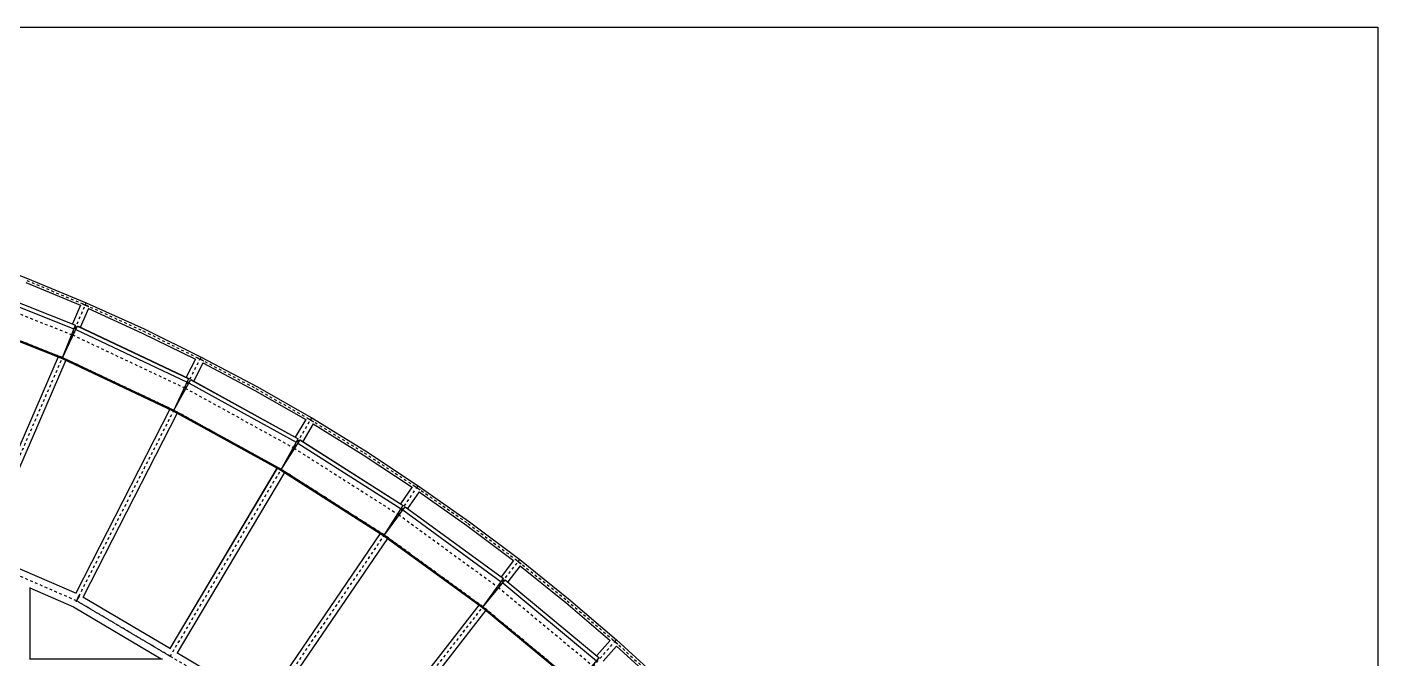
# Model space of a CAD drawing. Header units: millimetres. Extents: x 149919 to 150445, y 136651 to 136866.
# Drawn here: x 150393.6 to 150444.5, y 136841.7 to 136865.5 of the extents above; entities that cross this region are included whole.
import ezdxf

# ---------------------------------------------------------------- set-up
doc = ezdxf.new("R2010")
doc.units = ezdxf.units.MM
doc.header["$LTSCALE"] = 0.25
doc.linetypes.add('CENTER', pattern=[50.8, 31.75, -6.35, 6.35, -6.35])
doc.linetypes.add('XKITLINE00', pattern=[0])

# ---------------------------------------------------------------- blocks, each defined once
blk = doc.blocks.new('çatıı')
at = {"color": 8, "linetype": 'XKITLINE00'}
for p, q in [((24953.3, 20651.2), (25177.6, 20566.4)), ((24920.1, 20547.9), (25352.5, 20376.5)), ((24925.4, 20561.3), (25357.8, 20389.8)), ((24925.5, 20561.7), (25358, 20390.3)), ((25171.4, 20550.7), (25377.5, 20465.2)), ((25177.6, 20566.4), (25399, 20474.5)), ((25377.4, 20465.2), (25346.8, 20394.7)), ((25407.1, 20452.4), (25376.5, 20381.8)), ((25382.9, 20471.7), (25383.2, 20471.6)), ((25383.2, 20471.6), (25384.9, 20470.6)), ((25383.4, 20471.5), (25383.6, 20471.4)), ((25383.6, 20471.4), (25385.3, 20470.5)), ((25384.9, 20470.6), (25387.1, 20469.6)), ((25385.3, 20470.5), (25387.4, 20469.5)), ((25387.1, 20469.6), (25389.7, 20468.4)), ((25387.4, 20469.5), (25389.9, 20468.3)), ((25389.7, 20468.4), (25392.4, 20467.1)), ((25389.9, 20468.3), (25392.5, 20467.1)), ((25392.4, 20467.1), (25395.3, 20465.8)), ((25392.5, 20467.1), (25395.3, 20465.9)), ((25395.3, 20465.9), (25399, 20474.5)), ((25395.3, 20465.9), (25399, 20474.5)), ((25395.3, 20465.9), (25398.1, 20464.7)), ((25395.3, 20465.8), (25398.2, 20464.6)), ((25398.1, 20464.7), (25400.8, 20463.6)), ((25398.2, 20464.6), (25401, 20463.4)), ((25399, 20474.5), (25617.5, 20375.6)), ((25400.8, 20463.6), (25403.3, 20462.6)), ((25401, 20463.4), (25403.6, 20462.4)), ((25403.3, 20462.6), (25405.5, 20461.7)), ((25403.6, 20462.4), (25405.9, 20461.6)), ((25405.5, 20461.7), (25407.4, 20461.1)), ((25405.9, 20461.6), (25407.8, 20460.9)), ((25407, 20452.4), (25610.3, 20360.4)), ((25407.4, 20461.1), (25407.5, 20461.1)), ((25407.8, 20460.9), (25408.1, 20460.8)), ((24875.7, 20435.9), (25307.9, 20264.5)), ((24875.7, 20435.7), (25307.9, 20264.4)), ((24876.9, 20438.9), (25309.3, 20267.5)), ((25307.9, 20264.5), (25365.7, 20386.9)), ((25308.1, 20264.5), (25358, 20390.3)), ((25345.6, 20351.5), (25345.6, 20351.5)), ((25345.8, 20351.4), (25345.8, 20351.4)), ((25359.3, 20373.5), (25780.1, 20175)), ((25365.4, 20386.5), (25786.2, 20188)), ((25365.7, 20386.9), (25786.4, 20188.4)), ((25610.3, 20360.4), (25810.6, 20262)), ((25617.5, 20375.6), (25832.7, 20269.8)), ((25292.9, 20270.3), (24978, 19544.1)), ((25322.5, 20257.5), (25007.6, 19531.2)), ((25307.9, 20264.4), (25728.5, 20065.9)), ((25308.1, 20264.5), (25728.5, 20066.1)), ((25309.3, 20267.5), (25730, 20068.9)), ((25810.6, 20262), (25775.6, 20193.5)), ((25839.3, 20247.3), (25804.3, 20178.8)), ((25816.4, 20268.2), (25816.7, 20268)), ((25816.7, 20268), (25818.4, 20266.9)), ((25816.9, 20267.9), (25817.1, 20267.8)), ((25817.1, 20267.8), (25818.7, 20266.8)), ((25818.4, 20266.9), (25820.5, 20265.7)), ((25818.7, 20266.8), (25820.8, 20265.6)), ((25820.5, 20265.7), (25822.9, 20264.3)), ((25820.8, 20265.6), (25823.1, 20264.3)), ((25822.9, 20264.3), (25825.6, 20262.9)), ((25823.1, 20264.3), (25825.7, 20262.9)), ((25825.6, 20262.9), (25828.4, 20261.5)), ((25825.7, 20262.9), (25828.4, 20261.5)), ((25828.4, 20261.5), (25832.7, 20269.8)), ((25828.4, 20261.5), (25832.7, 20269.8)), ((25828.4, 20261.5), (25831.2, 20260)), ((25828.4, 20261.5), (25831.1, 20260.1)), ((25831.1, 20260.1), (25833.8, 20258.8)), ((25831.2, 20260), (25833.9, 20258.7)), ((25832.7, 20269.8), (26043, 20158.1)), ((25833.8, 20258.8), (25836.2, 20257.7)), ((25833.9, 20258.7), (25836.5, 20257.5)), ((25836.2, 20257.7), (25838.4, 20256.7)), ((25836.5, 20257.5), (25838.7, 20256.5)), ((25838.4, 20256.7), (25840.2, 20256)), ((25838.7, 20256.5), (25840.6, 20255.7)), ((25839.3, 20247.3), (26034.9, 20143.4)), ((25840.2, 20256), (25840.3, 20255.9)), ((25840.6, 20255.7), (25840.9, 20255.6)), ((25728.6, 20066), (25786.4, 20188.4)), ((25728.5, 20066.1), (25793.8, 20184.6)), ((25771.6, 20150.5), (25771.6, 20150.5)), ((25771.7, 20150.4), (25771.7, 20150.4)), ((25786.7, 20171.6), (26191.1, 19948.5)), ((25793.6, 20184.2), (26198.1, 19961.1)), ((25793.8, 20184.6), (26198.3, 19961.5)), ((26034.9, 20143.4), (26227.1, 20033.4)), ((26043, 20158.1), (26249.6, 20039.9)), ((25713.9, 20072.8), (25359.1, 19378.8)), ((25713.9, 20072.8), (25359.1, 19378.8)), ((25742.6, 20058.2), (25387.8, 19364.1)), ((25742.6, 20058.1), (25387.8, 19364.1)), ((25728.5, 20065.9), (26132.8, 19843)), ((25728.6, 20066), (26132.8, 19843.1)), ((25730, 20068.9), (26134.5, 19845.9)), ((26233.3, 20039.2), (26233.5, 20039)), ((26233.5, 20039), (26235.2, 20037.9)), ((26233.8, 20038.9), (26233.9, 20038.8)), ((26233.9, 20038.8), (26235.5, 20037.7)), ((26235.2, 20037.9), (26237.2, 20036.5)), ((26235.5, 20037.7), (26237.5, 20036.4)), ((26237.2, 20036.5), (26239.6, 20035)), ((26237.5, 20036.4), (26239.8, 20034.9)), ((26239.6, 20035), (26242.1, 20033.4)), ((26239.8, 20034.9), (26242.2, 20033.4)), ((26244.9, 20031.8), (26249.6, 20039.9)), ((26244.9, 20031.8), (26249.6, 20039.9)), ((26249.6, 20039.9), (26452.5, 19915.2)), ((26227, 20033.5), (26187.8, 19967.3)), ((26254.8, 20017), (26215.6, 19950.8)), ((26242.1, 20033.4), (26244.8, 20031.8)), ((26242.2, 20033.4), (26244.9, 20031.8)), ((26244.8, 20031.8), (26247.6, 20030.2)), ((26244.9, 20031.8), (26247.5, 20030.3)), ((26247.5, 20030.3), (26250, 20028.8)), ((26247.6, 20030.2), (26250.2, 20028.7)), ((26250, 20028.8), (26252.4, 20027.5)), ((26250.2, 20028.7), (26252.6, 20027.4)), ((26252.4, 20027.5), (26254.5, 20026.4)), ((26252.6, 20027.4), (26254.8, 20026.2)), ((26254.5, 20026.4), (26256.2, 20025.6)), ((26254.8, 20026.2), (26256.6, 20025.3)), ((26254.8, 20017), (26443.4, 19901)), ((26256.2, 20025.6), (26256.4, 20025.5)), ((26256.6, 20025.3), (26256.9, 20025.2)), ((26132.8, 19843.1), (26205.5, 19957.3)), ((26132.9, 19843), (26198.3, 19961.5)), ((26197.5, 19944.8), (26587.2, 19696.6)), ((26205.2, 19956.9), (26594.9, 19708.8)), ((26205.5, 19957.3), (26595.1, 19709.2)), ((26443.4, 19901), (26628.4, 19779.1)), ((26452.5, 19915.2), (26651.3, 19784.1)), ((26118.6, 19850.8), (25714.8, 19170.1)), ((26118.7, 19850.7), (25714.8, 19170.1)), ((26146.4, 19834.3), (25742.5, 19153.6)), ((26146.4, 19834.3), (25742.6, 19153.6)), ((26132.8, 19843), (26522.3, 19594.9)), ((26132.9, 19843), (26522.3, 19595.1)), ((26134.5, 19845.9), (26524.2, 19597.7)), ((26628.3, 19779.2), (26585, 19715.6)), ((26634.9, 19784.5), (26635.1, 19784.3)), ((26635.1, 19784.3), (26636.7, 19783)), ((26635.4, 19784.2), (26635.5, 19784.1)), ((26635.5, 19784.1), (26637, 19782.9)), ((26636.7, 19783), (26638.7, 19781.6)), ((26637, 19782.9), (26638.9, 19781.4)), ((26638.7, 19781.6), (26640.9, 19779.9)), ((26638.9, 19781.4), (26641.1, 19779.8)), ((26640.9, 19779.9), (26643.4, 19778.2)), ((26641.1, 19779.8), (26643.5, 19778.1)), ((26646, 19776.4), (26651.3, 19784.1)), ((26646, 19776.4), (26651.3, 19784.1)), ((26651.3, 19784.1), (26845, 19647.5)), ((26655, 19761), (26611.7, 19697.4)), ((26643.4, 19778.2), (26646, 19776.4)), ((26643.5, 19778.1), (26646, 19776.4)), ((26646, 19776.4), (26648.6, 19774.6)), ((26646, 19776.4), (26648.5, 19774.7)), ((26648.5, 19774.7), (26651, 19773.1)), ((26648.6, 19774.6), (26651.1, 19773)), ((26651, 19773.1), (26653.2, 19771.7)), ((26651.1, 19773), (26653.5, 19771.5)), ((26653.2, 19771.7), (26655.3, 19770.4)), ((26653.5, 19771.5), (26655.6, 19770.2)), ((26655, 19761), (26835.1, 19634)), ((26655.3, 19770.4), (26657, 19769.5)), ((26655.6, 19770.2), (26657.3, 19769.2)), ((26657, 19769.5), (26657.1, 19769.4)), ((26657.3, 19769.2), (26657.6, 19769)), ((26522.3, 19595.1), (26602, 19704.5)), ((26522.4, 19595), (26595.1, 19709.2)), ((26593.2, 19692.5), (26964.9, 19421.6)), ((26601.7, 19704.1), (26973.4, 19433.2)), ((26602, 19704.5), (26973.7, 19433.6)), ((26575.8, 19673.3), (26575.8, 19673.3)), ((26835.1, 19634), (27011.2, 19501.4)), ((26845, 19647.5), (27034.4, 19504.9)), ((26508.6, 19603.6), (26069.5, 18959.6)), ((26535.3, 19585.4), (26096.2, 18941.4)), ((26522.3, 19594.9), (26893.8, 19324.2)), ((26522.4, 19595), (26893.8, 19324.4)), ((26524.2, 19597.7), (26895.9, 19326.9)), ((25005.8, 19532), (25360.8, 19378.1)), ((27011.2, 19501.4), (26964, 19440.7)), ((27036.7, 19481.6), (26989.5, 19420.9)), ((27018.1, 19506.3), (27018.3, 19506.1)), ((27018.3, 19506.1), (27019.8, 19504.7)), ((27018.6, 19505.9), (27018.7, 19505.8)), ((27018.7, 19505.8), (27020.1, 19504.5)), ((27019.8, 19504.7), (27021.7, 19503.1)), ((27020.1, 19504.5), (27021.9, 19503)), ((27021.7, 19503.1), (27023.8, 19501.4)), ((27021.9, 19503), (27024, 19501.3)), ((27023.8, 19501.4), (27026.2, 19499.5)), ((27024, 19501.3), (27026.3, 19499.4)), ((27026.2, 19499.5), (27028.6, 19497.5)), ((27026.3, 19499.4), (27028.7, 19497.5)), ((27028.6, 19497.5), (27031.1, 19495.6)), ((27028.7, 19497.5), (27034.4, 19504.9)), ((27028.7, 19497.5), (27034.4, 19504.9)), ((27028.7, 19497.5), (27031.1, 19495.7)), ((27031.1, 19495.7), (27033.4, 19493.9)), ((27031.1, 19495.6), (27033.6, 19493.8)), ((27033.4, 19493.9), (27035.6, 19492.3)), ((27033.6, 19493.8), (27035.8, 19492.1)), ((27034.4, 19504.9), (27219.2, 19356.5)), ((27035.6, 19492.3), (27037.5, 19491)), ((27035.8, 19492.1), (27037.8, 19490.7)), ((27036.6, 19481.6), (27208.5, 19343.5)), ((27037.5, 19491), (27039.2, 19489.9)), ((27037.8, 19490.7), (27039.5, 19489.6)), ((27039.2, 19489.9), (27039.3, 19489.8)), ((27039.5, 19489.6), (27039.8, 19489.4)), ((26893.8, 19324.4), (26980.2, 19428.5)), ((26894, 19324.2), (26973.7, 19433.6)), ((26979.9, 19428.2), (27333.9, 19134.5)), ((26980.2, 19428.5), (27334.2, 19134.9)), ((25185.7, 19400.4), (25185.8, 19130.6)), ((25185.7, 19398.6), (25350.7, 19327)), ((25360.7, 19346.1), (25371.7, 19371.3)), ((26950.7, 19397.6), (26950.7, 19397.6)), ((26950.9, 19397.4), (26950.9, 19397.4)), ((26952, 19399.1), (26952, 19399.1)), ((26952.1, 19399.1), (26952.1, 19399.1)), ((26970.7, 19417.1), (27324.7, 19123.5)), ((25350.7, 19327), (25681.9, 19130.6)), ((25360.3, 19346.3), (25374.3, 19369.9)), ((25364.2, 19354), (25364.7, 19353.7)), ((25364.3, 19354.1), (25364.8, 19353.8)), ((25386.3, 19365), (25716.4, 19169.1)), ((26880.7, 19333.7), (26394.9, 18709.1)), ((26893.8, 19324.2), (27247.7, 19030.7)), ((26894, 19324.2), (27247.7, 19030.8)), ((26895.9, 19326.9), (27249.9, 19033.2)), ((27208.5, 19343.5), (27375.9, 19200.1)), ((27219.2, 19356.5), (27399.3, 19202.3)), ((26906.2, 19313.9), (26420.4, 18689.3)), ((27375.9, 19200.2), (27325, 19142.6)), ((27400.1, 19178.8), (27349.2, 19121.2)), ((27383.1, 19204.7), (27383.3, 19204.4)), ((27383.3, 19204.4), (27384.7, 19203)), ((27383.5, 19204.3), (27383.7, 19204.1)), ((27383.7, 19204.1), (27385, 19202.7)), ((27384.7, 19203), (27386.4, 19201.3)), ((27385, 19202.7), (27386.7, 19201.1)), ((27386.4, 19201.3), (27388.5, 19199.4)), ((27386.7, 19201.1), (27388.7, 19199.2)), ((27388.5, 19199.4), (27390.7, 19197.3)), ((27388.7, 19199.2), (27390.8, 19197.3)), ((27390.7, 19197.3), (27393.1, 19195.2)), ((27390.8, 19197.3), (27393.1, 19195.2)), ((27393.1, 19195.2), (27399.3, 19202.3)), ((27393.1, 19195.2), (27399.3, 19202.3)), ((27393.1, 19195.2), (27395.4, 19193.1)), ((27393.1, 19195.2), (27395.4, 19193.2)), ((27395.4, 19193.2), (27397.6, 19191.3)), ((27395.4, 19193.1), (27397.7, 19191.2)), ((27397.6, 19191.3), (27399.7, 19189.6)), ((27397.7, 19191.2), (27399.9, 19189.4)), ((27399.3, 19202.3), (27574.2, 19042.7)), ((27399.7, 19189.6), (27401.5, 19188.1)), ((27399.9, 19189.4), (27401.8, 19187.9)), ((27400.1, 19178.8), (27562.7, 19030.5)), ((27401.5, 19188.1), (27403.1, 19187)), ((27401.8, 19187.9), (27403.4, 19186.6)), ((27403.1, 19187), (27403.2, 19186.9)), ((27403.4, 19186.6), (27403.7, 19186.5)), ((25185.3, 19130.6), (25687, 19130.6)), ((25740.9, 19154.6), (26071.1, 18958.7)), ((27247.8, 19030.7), (27334.2, 19134.9))]:
    blk.add_line(p, q, dxfattribs=at)
at = {"color": 8, "linetype": 'CENTER'}
for p, q in [((25174.5, 20558.5), (25395.7, 20466.8)), ((24908.6, 20527.1), (25346.6, 20353.4)), ((24982.7, 19514.3), (25395.7, 20466.8)), ((25395.7, 20466.8), (25613.9, 20368)), ((25309.3, 20267.5), (24876.9, 20438.9)), ((24982.7, 19514.3), (25346.6, 20353.4)), ((25346.6, 20353.4), (25772.7, 20152.4)), ((25613.9, 20368), (25828.9, 20262.4)), ((25730, 20068.9), (25309.3, 20267.5)), ((25362.3, 19349.7), (25828.9, 20262.4)), ((25828.9, 20262.4), (26038.9, 20150.8)), ((25362.3, 19349.7), (25772.7, 20152.4)), ((25772.7, 20152.4), (26182.3, 19926.4)), ((26038.9, 20150.8), (26245.3, 20032.7)), ((26134.5, 19845.9), (25730, 20068.9)), ((25715.7, 19140), (26245.3, 20032.7)), ((26245.3, 20032.7), (26448, 19908.1)), ((25715.7, 19140), (26182.3, 19926.4)), ((26182.3, 19926.4), (26577, 19675.2)), ((26448, 19908.1), (26646.5, 19777.2)), ((26524.2, 19597.7), (26134.5, 19845.9)), ((26069.1, 18930.3), (26646.5, 19777.2)), ((26646.5, 19777.2), (26840.1, 19640.8)), ((25362.3, 19349.7), (24603, 19679)), ((25362.3, 19349.7), (24603, 19679)), ((26069.1, 18930.3), (26577, 19675.2)), ((26577, 19675.2), (26953.4, 19400.8)), ((26840.1, 19640.8), (27029.2, 19498.3)), ((26895.9, 19326.9), (26524.2, 19597.7)), ((25362.3, 19349.7), (24982.7, 19514.3)), ((26392, 18679.1), (27029.2, 19498.3)), ((27029.2, 19498.3), (27213.9, 19350)), ((26392, 18679.1), (26953.4, 19400.8)), ((26953.4, 19400.8), (27311.9, 19103.4)), ((26069.1, 18930.3), (25362.3, 19349.7)), ((26069.1, 18930.3), (25362.3, 19349.7)), ((25715.7, 19140), (25362.3, 19349.7)), ((27249.9, 19033.2), (26895.9, 19326.9)), ((27213.9, 19350), (27393.7, 19196)), ((26714.9, 18427.9), (27393.7, 19196)), ((27393.7, 19196), (27568.4, 19036.6)), ((26069.1, 18930.3), (25715.7, 19140))]:
    blk.add_line(p, q, dxfattribs=at)
at = {"color": 8, "linetype": 'XKITLINE00'}
for centre in [(25395.7, 20466.8), (25395.7, 20466.8), (25395.7, 20466.8), (25346.6, 20353.4), (25346.6, 20353.4), (25346.6, 20353.4), (25613.9, 20368), (25613.9, 20368), (25309.3, 20267.5), (25309.3, 20267.5), (25828.9, 20262.4), (25828.9, 20262.4), (25828.9, 20262.4), (25772.7, 20152.4), (25772.7, 20152.4), (25772.7, 20152.4), (26038.9, 20150.8), (26038.9, 20150.8), (25730, 20068.9), (25730, 20068.9), (26245.3, 20032.7), (26245.3, 20032.7), (26245.3, 20032.7), (26182.3, 19926.4), (26182.3, 19926.4), (26182.3, 19926.4), (26448, 19908.1), (26448, 19908.1), (26134.5, 19845.9), (26134.5, 19845.9), (26646.5, 19777.2), (26646.5, 19777.2), (26646.5, 19777.2), (26577, 19675.2), (26577, 19675.2), (26577, 19675.2), (26840.1, 19640.8), (26840.1, 19640.8), (26524.2, 19597.7), (26524.2, 19597.7), (27029.2, 19498.3), (27029.2, 19498.3), (27029.2, 19498.3), (26953.4, 19400.8), (26953.4, 19400.8), (26953.4, 19400.8), (25362.3, 19349.7), (25362.3, 19349.7), (25362.3, 19349.7), (25362.3, 19349.7), (25362.3, 19349.7), (25362.3, 19349.7), (25362.3, 19349.7), (25362.3, 19349.7), (25362.3, 19349.7), (26895.9, 19326.9), (26895.9, 19326.9), (27213.9, 19350), (27213.9, 19350), (27393.7, 19196), (27393.7, 19196), (27393.7, 19196), (25715.7, 19140), (25715.7, 19140), (25715.7, 19140), (25715.7, 19140), (25715.7, 19140)]:
    blk.add_circle(centre, 0.05, dxfattribs=at)

msp = doc.modelspace()

# ---------------------------------------------------------------- linework, layer by layer
msp.add_lwpolyline([(150191.663, 136865.525), (150444.543, 136865.525), (150444.543, 136651.486), (150191.663, 136651.486)], close=True)

# ---------------------------------------------------------------- block references
at = {"xscale": 0.009999943142843078, "yscale": 0.009999943142843078, "zscale": 0.009999943142843078}
msp.add_blockref('çatıı', (150141.814, 136650.373), dxfattribs=at)

doc.saveas('drawing.dxf')
